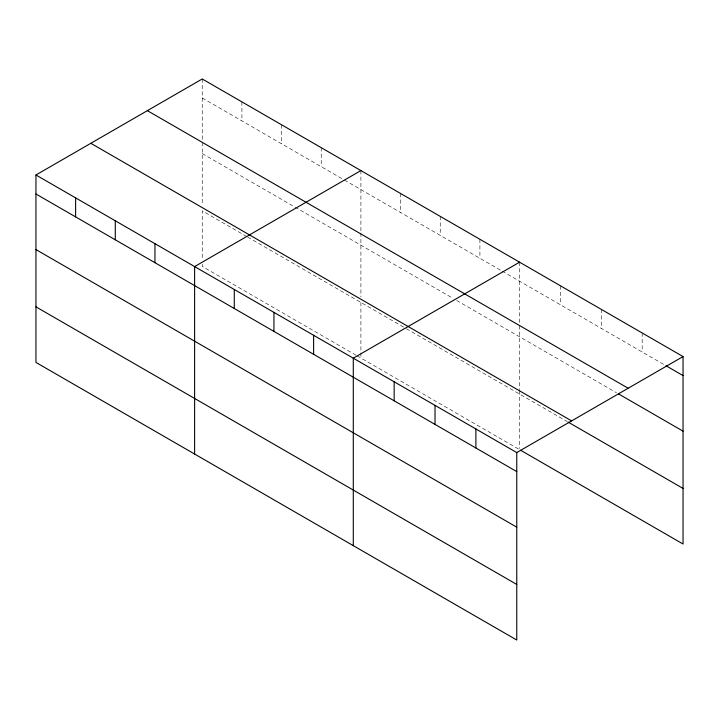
<?xml version="1.0" encoding="UTF-8"?>
<svg xmlns="http://www.w3.org/2000/svg" width="719" height="719" viewBox="0 0 719 719"><rect width="100%" height="100%" fill="white"/><g stroke="black" fill="none" stroke-linecap="round" stroke-linejoin="round"><path stroke-width="0.54" stroke-dasharray="3.6 2.7" d="M202.237 97.991L343.493 179.543M344.455 180.101L501.188 270.587M502.159 271.144L664.994 365.153M202.237 153.578L452.817 298.241M456.691 300.479L616.516 392.754M246.743 236.542L202.237 210.847L202.237 259.757M247.713 237.099L405.408 328.143M406.379 328.7L567.093 421.496M356.067 355.24L202.237 266.425L202.237 264.206M357.037 355.797L519.576 449.636M642.184 332.969L642.184 351.986M601.309 309.377L601.309 328.394M560.443 285.776L560.443 304.793M519.576 262.183L519.576 324.557M519.576 325.671L519.576 389.653M519.576 390.75L519.576 448.53M479.906 239.283L479.906 258.301M440.244 216.383L440.244 235.401M400.573 193.483L400.573 212.5M360.911 170.574L360.911 231.842M360.911 232.956L360.911 296.947M360.911 302.447L360.911 358.035M321.24 147.674L321.24 166.691M281.569 124.773L281.569 143.791M241.908 101.873L241.908 120.891M202.237 78.973L202.237 141.346M202.237 142.461L202.237 205.337"/><path stroke-width="1.08" d="M35.95 174.978L516.763 452.575L516.763 640.027L35.95 362.43L35.95 174.978L202.237 78.973L683.05 356.57L683.05 544.022L520.529 450.193M360.911 170.574L194.615 266.587L194.615 454.04M519.576 262.183L353.29 358.188L353.29 545.649M516.763 452.575L683.05 356.57M665.938 365.71L683.05 375.588M147.368 110.654L628.172 388.251M618.421 393.85L683.05 431.166M90.828 143.297L571.632 420.894M568.046 422.044L683.05 488.435M35.95 193.995L516.763 471.592M35.95 249.583L516.763 527.171M35.95 306.851L516.763 584.439M475.888 428.973L475.888 447.991M435.022 405.381L435.022 424.399M394.156 381.789L394.156 400.807M313.619 335.288L313.619 354.305M273.948 312.388L273.948 331.405M234.286 289.487L234.286 308.505M154.953 243.687L154.953 262.705M115.283 220.778L115.283 239.795M75.621 197.878L75.621 216.895"/></g></svg>
